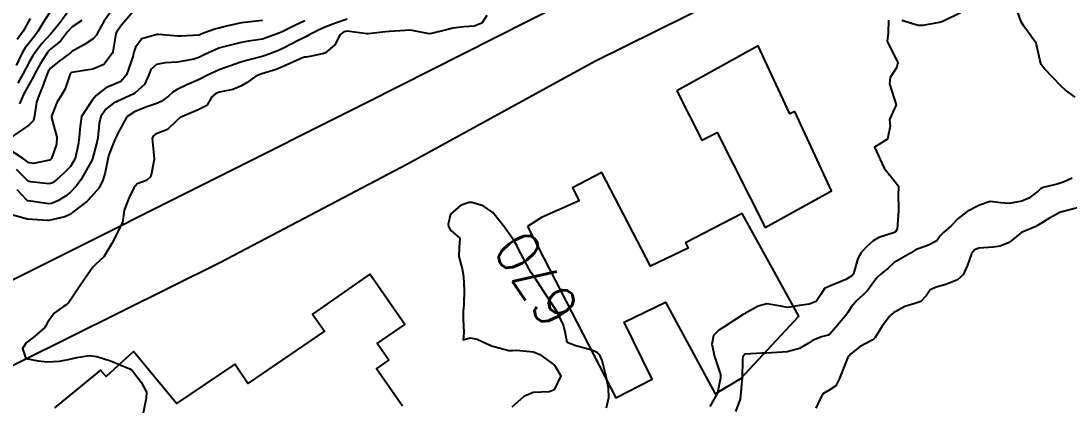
# Model space of a CAD drawing. Header units: metres. Extents: x 298520 to 308411, y 7433745 to 7450750.
# Drawn here: x 300428.8 to 300527.9, y 7446831 to 7446867.3 of the extents above; entities that cross this region are included whole.
import ezdxf
from ezdxf.enums import TextEntityAlignment as Align

# ---------------------------------------------------------------- set-up
doc = ezdxf.new("R2010")
doc.units = ezdxf.units.M
doc.header["$LTSCALE"] = 10
for name, color, linetype in [('Cotas', 45, 'Continuous'), ('Curvas de Nivel 1m', 11, 'Continuous'), ('Curvas de Nivel 5m', 15, 'Continuous'), ('Edificações', 30, 'Continuous'), ('Vias Primárias', 230, 'Continuous')]:
    doc.layers.add(name, color=color, linetype=linetype)
doc.styles.add('Style-STANDARD', font='STANDARD.shx')

msp = doc.modelspace()

# ---------------------------------------------------------------- linework, layer by layer
at = {"layer": 'Curvas de Nivel 1m', "flags": 128}
for points, elevation in [([(300437.33, 7446868.243), (300436.649, 7446867.264), (300436.093, 7446866.256), (300435.944, 7446865.962), (300435.643, 7446865.616), (300434.811, 7446865.092), (300433.625, 7446864.425), (300433.555, 7446864.359), (300433.483, 7446864.291), (300432.42, 7446863.497), (300431.608, 7446862.826), (300431.38, 7446862.537), (300431.279, 7446862.313), (300430.843, 7446861.059), (300430.522, 7446860.321), (300430.28, 7446859.609), (300430.104, 7446858.324), (300429.998, 7446857.876), (300429.544, 7446857.441), (300427.954, 7446856.354)], 676), ([(300431.658, 7446868.325), (300430.876, 7446867.103), (300430.415, 7446866.322), (300430.1, 7446865.872), (300429.638, 7446865.309), (300429.204, 7446864.762), (300428.947, 7446864.34), (300428.357, 7446863.096)], 679), ([(300433.346, 7446868.285), (300432.515, 7446867.15), (300431.816, 7446866.308), (300431.741, 7446866.22), (300431.65, 7446866.127), (300430.788, 7446865.166), (300430.142, 7446864.325), (300429.936, 7446864.011), (300429.614, 7446863.462), (300429.018, 7446862.339), (300428.524, 7446861.411)], 678), ([(300459.665, 7446867.462), (300458.546, 7446867.105), (300457.654, 7446866.737), (300457.128, 7446866.528), (300456.133, 7446866.015), (300455.831, 7446865.828), (300455.64, 7446865.735), (300455.099, 7446865.489), (300453.63, 7446864.728), (300453.163, 7446864.52), (300451.997, 7446864.066), (300451.731, 7446863.96), (300451.622, 7446863.929), (300450.131, 7446863.572), (300449.616, 7446863.414), (300448.525, 7446863.019), (300447.609, 7446862.701), (300447.202, 7446862.529), (300446.395, 7446862.132), (300445.865, 7446861.871), (300445.597, 7446861.748), (300444.498, 7446861.248), (300443.582, 7446860.806), (300443.177, 7446860.576), (300442.766, 7446860.178), (300442.081, 7446859.672), (300441.566, 7446859.469), (300440.623, 7446859.139), (300439.558, 7446858.707), (300438.809, 7446858.221), (300437.932, 7446856.629), (300437.785, 7446856.236), (300437.702, 7446856.066), (300437.525, 7446855.693), (300437.123, 7446854.63), (300437.028, 7446854.245), (300436.766, 7446852.972), (300436.549, 7446852.249), (300436.194, 7446851.531), (300435.459, 7446850.654), (300435.267, 7446850.452), (300435.077, 7446850.266), (300433.44, 7446849.001), (300432.963, 7446848.769), (300431.434, 7446848.422), (300431.33, 7446848.415), (300429.435, 7446848.542), (300428.03, 7446848.942)], 672), ([(300451.662, 7446867.337), (300450.525, 7446867.216), (300449.658, 7446867.115), (300448.382, 7446866.831), (300447.658, 7446866.656), (300447.231, 7446866.551), (300446.085, 7446866.136), (300445.781, 7446866.009), (300445.65, 7446865.977), (300443.934, 7446865.88), (300443.649, 7446865.876), (300441.817, 7446866.022), (300441.65, 7446866.019), (300440.244, 7446865.604), (300439.632, 7446864.822), (300439.492, 7446864.345), (300439.458, 7446864.212), (300439.407, 7446863.999), (300438.798, 7446862.222), (300438.252, 7446861.571), (300437.589, 7446861.279), (300436.838, 7446860.993), (300435.932, 7446860.256), (300435.758, 7446860.071), (300435.569, 7446859.857), (300434.545, 7446858.275), (300434.365, 7446857.102), (300434.328, 7446856.278), (300434.218, 7446855.584), (300433.921, 7446854.284), (300433.495, 7446853.525), (300432.872, 7446852.913), (300432.186, 7446852.303), (300431.797, 7446851.988), (300431.477, 7446851.888), (300429.721, 7446852.086), (300429.48, 7446852.156), (300429.38, 7446852.23), (300429.286, 7446852.333), (300428.395, 7446853.249)], 674), ([(300455.662, 7446867.321), (300454.779, 7446866.91), (300453.647, 7446866.349), (300453.441, 7446866.257), (300452.938, 7446866.057), (300452.011, 7446865.695), (300451.638, 7446865.592), (300450.321, 7446865.398), (300449.635, 7446865.262), (300448.51, 7446864.985), (300447.632, 7446864.758), (300447.167, 7446864.587), (300446.207, 7446864.134), (300445.816, 7446863.943), (300445.62, 7446863.854), (300445.164, 7446863.692), (300443.615, 7446863.392), (300442.448, 7446863.349), (300441.613, 7446863.18), (300441.104, 7446862.699), (300440.899, 7446862.197), (300440.488, 7446861.302), (300439.577, 7446860.474), (300439.413, 7446860.375), (300439.084, 7446860.217), (300437.566, 7446859.529), (300436.832, 7446858.975), (300436.355, 7446858.252), (300436.196, 7446857.604), (300436.064, 7446856.255), (300435.973, 7446855.809), (300435.563, 7446854.259), (300435.55, 7446854.212), (300435.501, 7446854.104), (300434.486, 7446852.275), (300434.061, 7446851.695), (300433.465, 7446851.066), (300433.031, 7446850.723), (300432.282, 7446850.302), (300431.712, 7446850.045), (300431.45, 7446850.015), (300429.489, 7446850.293), (300429.453, 7446850.296), (300429.427, 7446850.305), (300429.401, 7446850.331), (300428.446, 7446851.318)], 673), ([(300434.572, 7446867.363), (300433.658, 7446866.754), (300433.201, 7446866.287), (300432.536, 7446865.404), (300431.628, 7446864.66), (300431.446, 7446864.492), (300431.314, 7446864.313), (300430.659, 7446863.273), (300430.127, 7446862.325), (300429.95, 7446861.974), (300429.588, 7446861.329), (300429.233, 7446860.68), (300429.054, 7446860.338), (300428.685, 7446859.464)], 677), ([(300472.886, 7446867.818), (300472.384, 7446867.1), (300471.658, 7446866.826), (300470.741, 7446866.759), (300469.654, 7446866.618), (300469.063, 7446866.455), (300467.646, 7446866.106), (300467.427, 7446866.101), (300465.651, 7446866.438), (300465.145, 7446866.413), (300463.649, 7446866.318), (300463.298, 7446866.284), (300461.645, 7446866.082), (300461.507, 7446866.09), (300459.648, 7446866.345), (300459.339, 7446866.292), (300458.954, 7446865.987), (300458.535, 7446865.09), (300457.626, 7446864.285), (300457.409, 7446864.218), (300456.434, 7446864.012), (300455.773, 7446863.867), (300455.621, 7446863.874), (300455.425, 7446863.827), (300453.612, 7446862.983), (300452.949, 7446862.717), (300451.605, 7446862.304), (300451.424, 7446862.253), (300451.014, 7446862.076), (300450.195, 7446861.483), (300449.589, 7446861.132), (300448.848, 7446860.837), (300447.579, 7446860.554), (300447.254, 7446860.447), (300446.868, 7446860.127), (300446.378, 7446859.319), (300445.561, 7446858.91), (300443.871, 7446858.165), (300443.55, 7446857.894), (300442.674, 7446857.046), (300441.537, 7446856.591), (300441.313, 7446856.414), (300441.216, 7446856.193), (300441.41, 7446854.286), (300441.415, 7446854.191), (300441.095, 7446852.586), (300440.695, 7446852.198), (300439.794, 7446851.891), (300439.472, 7446851.513), (300439.058, 7446850.617), (300438.872, 7446850.219), (300438.583, 7446849.362), (300438.399, 7446848.226), (300437.413, 7446846.24), (300436.642, 7446845), (300435.872, 7446844.255), (300435.617, 7446844.021), (300435.377, 7446843.711), (300434.396, 7446842.274), (300433.347, 7446840.662), (300433.161, 7446840.475), (300432.827, 7446840.295), (300431.958, 7446839.679), (300431.32, 7446838.769), (300431.173, 7446838.454), (300431.068, 7446838.312), (300430.126, 7446837.5), (300429.298, 7446836.861), (300428.96, 7446836.335), (300429.279, 7446835.391), (300430.443, 7446835.151), (300431.274, 7446835.072), (300432.464, 7446835.109), (300433.278, 7446835.279), (300434.091, 7446835.468), (300435.284, 7446835.646), (300435.974, 7446835.561), (300437.276, 7446835.139), (300439.096, 7446834.391), (300439.264, 7446834.308), (300439.365, 7446834.218), (300440.166, 7446833.121), (300440.695, 7446832.198), (300440.666, 7446831.627), (300440.374, 7446830.203)], 671), ([(300528.22, 7446852.431), (300527.487, 7446852.087), (300526.801, 7446851.859), (300525.479, 7446851.565), (300525.24, 7446851.429), (300525.03, 7446851.194), (300524.125, 7446850.545), (300523.463, 7446850.26), (300522.262, 7446850.029), (300521.462, 7446850.11), (300520.483, 7446850.23), (300519.459, 7446849.868), (300518.308, 7446849.277), (300517.446, 7446848.633), (300516.798, 7446847.937), (300516.063, 7446847.304), (300515.745, 7446846.99), (300515.421, 7446846.513), (300514.631, 7446846.102), (300513.408, 7446845.662), (300513.22, 7446845.519), (300512.949, 7446845.337), (300511.394, 7446844.458), (300510.826, 7446843.928), (300510.182, 7446843.372), (300509.746, 7446843.01), (300509.374, 7446842.487), (300508.916, 7446841.836), (300508.462, 7446841.389), (300507.881, 7446840.869), (300507.345, 7446840.226), (300507.019, 7446839.724), (300506.808, 7446839.408), (300505.315, 7446837.682), (300505.162, 7446837.584), (300504.54, 7446837.438), (300503.675, 7446837.079), (300503.304, 7446836.827), (300502.434, 7446836.325), (300501.291, 7446836.011), (300500.815, 7446835.96), (300499.289, 7446835.876), (300498.919, 7446835.873), (300497.287, 7446835.771), (300497.071, 7446835.523), (300497.038, 7446835.281), (300497.015, 7446833.524), (300496.991, 7446833.255), (300496.818, 7446831.526), (300496.398, 7446830.36)], 669), ([(300529.46, 7446849.805), (300527.631, 7446849.343), (300527.454, 7446849.291), (300527.359, 7446849.266), (300527.065, 7446849.174), (300526.022, 7446848.61), (300525.443, 7446848.246), (300524.786, 7446847.85), (300523.434, 7446847.282), (300523.312, 7446847.212), (300522.289, 7446846.357), (300521.414, 7446846.003), (300520.753, 7446845.906), (300519.411, 7446845.813), (300519.012, 7446845.662), (300518.715, 7446845.27), (300518.321, 7446844.205), (300517.93, 7446843.282), (300517.378, 7446842.83), (300516.296, 7446842.378), (300515.371, 7446842.111), (300514.811, 7446841.873), (300514.415, 7446841.319), (300513.906, 7446840.773), (300513.351, 7446840.568), (300512.395, 7446840.296), (300511.338, 7446839.705), (300511.15, 7446839.547), (300510.967, 7446839.364), (300510.252, 7446838.442), (300509.587, 7446837.377), (300509.467, 7446837.222), (300509.309, 7446837.125), (300508.168, 7446836.524), (300507.289, 7446835.832), (300507.096, 7446835.592), (300506.999, 7446835.404), (300506.8, 7446834.929), (300506.192, 7446833.421), (300505.878, 7446832.802), (300505.252, 7446832.384), (300504.665, 7446832.02), (300504.346, 7446831.439), (300503.986, 7446830.688)], 668)]:
    msp.add_lwpolyline(points, dxfattribs=dict(at, elevation=elevation))
at = {"layer": 'Curvas de Nivel 5m', "flags": 128}
for points, elevation in [([(300439.406, 7446868.214), (300438.333, 7446866.903), (300437.855, 7446866.237), (300437.793, 7446866.096), (300437.637, 7446865.147), (300437.485, 7446864.381), (300437.437, 7446864.242), (300436.662, 7446863.2), (300435.608, 7446862.744), (300433.794, 7446862.476), (300433.604, 7446862.417), (300433.525, 7446862.369), (300433.459, 7446862.291), (300432.983, 7446860.895), (300432.643, 7446860.299), (300432.222, 7446859.648), (300431.695, 7446858.309), (300431.696, 7446858.164), (300432.198, 7446856.303), (300432.184, 7446855.642), (300431.692, 7446854.308), (300431.606, 7446854.205), (300431.501, 7446854.147), (300429.986, 7446853.837), (300429.499, 7446853.926), (300429.261, 7446854.094), (300428.954, 7446854.338), (300427.517, 7446855.286)], 675), ([(300528.529, 7446860.103), (300527.589, 7446860.767), (300527.15, 7446861.174), (300525.617, 7446862.773), (300525.289, 7446863.193), (300525.167, 7446863.655), (300524.825, 7446865.198), (300523.667, 7446866.804), (300523.395, 7446867.214), (300522.958, 7446868.493)], 670), ([(300429.665, 7446867.537), (300429.006, 7446866.34), (300428.453, 7446865.536)], 680), ([(300510.866, 7446867.368), (300510.833, 7446866.191), (300510.728, 7446865.369), (300511.626, 7446863.626), (300511.721, 7446863.455), (300511.736, 7446863.358), (300511.727, 7446863.252), (300511.616, 7446862.874), (300511.018, 7446861.949), (300510.943, 7446861.367), (300511.573, 7446859.36), (300510.948, 7446857.977), (300511.035, 7446857.365), (300510.779, 7446856.123), (300509.523, 7446855.38), (300510.438, 7446853.371), (300511.49, 7446852.074), (300511.811, 7446851.68), (300511.799, 7446851.355), (300511.765, 7446851.069), (300511.821, 7446849.354), (300511.692, 7446847.613), (300511.515, 7446847.359), (300511.478, 7446847.314), (300511.432, 7446847.293), (300509.962, 7446846.837), (300509.42, 7446846.512), (300508.821, 7446845.977), (300508.276, 7446845.391), (300507.953, 7446844.839), (300507.557, 7446843.398), (300507.5, 7446843.281), (300507.381, 7446843.181), (300506.816, 7446842.847), (300505.371, 7446842.25), (300504.805, 7446841.999), (300504.478, 7446841.439), (300504.034, 7446840.762), (300503.349, 7446840.51), (300502.434, 7446840.376), (300501.344, 7446840.203), (300500.491, 7446840.343), (300499.349, 7446840.56), (300498.535, 7446840.318), (300497.335, 7446839.663), (300497.245, 7446839.61), (300497.126, 7446839.523), (300495.321, 7446838.358), (300494.829, 7446838.044), (300494.322, 7446837.56), (300494.148, 7446836.718), (300494.413, 7446835.559), (300494.959, 7446833.862), (300494.988, 7446833.553), (300494.674, 7446832.131), (300494.373, 7446831.559), (300493.972, 7446830.822)], 670), ([(300517.681, 7446868.076), (300516.143, 7446867.303), (300515.797, 7446867.182), (300515.67, 7446867.147), (300514.119, 7446866.872), (300513.666, 7446866.882), (300512.131, 7446867.353)], 670), ([(300484.204, 7446830.704), (300484.396, 7446831.678), (300484.376, 7446832.554), (300484.147, 7446833.681), (300483.782, 7446835.189), (300483.564, 7446835.687), (300483.295, 7446835.947), (300482.815, 7446836.177), (300481.302, 7446836.579), (300480.46, 7446836.879), (300480.314, 7446837.725), (300480.132, 7446838.539), (300479.549, 7446839.737), (300479.338, 7446840.085), (300478.237, 7446841.751), (300477.376, 7446843.073), (300477.08, 7446843.464), (300476.894, 7446843.767), (300476.341, 7446844.833), (300475.833, 7446845.784), (300475.699, 7446846.069), (300475.42, 7446846.542), (300474.558, 7446847.799), (300473.447, 7446849.195), (300472.534, 7446849.819), (300471.457, 7446850.13), (300471.158, 7446850.134), (300470.367, 7446849.846), (300469.445, 7446849.044), (300469.211, 7446848.087), (300469.253, 7446847.862), (300469.429, 7446847.507), (300470.324, 7446846.749), (300470.253, 7446845.847), (300470.224, 7446845.024), (300470.536, 7446843.843), (300470.669, 7446843.133), (300470.717, 7446841.84), (300470.704, 7446840.478), (300470.635, 7446839.84), (300470.619, 7446839.134), (300470.702, 7446837.839), (300470.618, 7446837.152), (300471.308, 7446837.32), (300471.942, 7446837.189), (300473.301, 7446836.571), (300474.957, 7446836.133), (300475.296, 7446836.132), (300475.675, 7446836.163), (300477.295, 7446836.001), (300477.896, 7446835.754), (300479.278, 7446834.749), (300479.886, 7446833.731), (300479.25, 7446832.422), (300478.767, 7446832.226), (300477.247, 7446832.15), (300476.386, 7446831.773), (300475.76, 7446831.257), (300475.228, 7446830.77)], 670)]:
    msp.add_lwpolyline(points, dxfattribs=dict(at, elevation=elevation))
at = {"layer": 'Edificações'}
for points in [[(300490.85, 7446860.686), (300493.215, 7446856.028), (300494.663, 7446856.763), (300499.196, 7446847.777), (300505.465, 7446851.223), (300501.988, 7446858.737), (300501.53, 7446858.525), (300498.539, 7446864.943)], [(300476.716, 7446847.852), (300485.081, 7446831.647), (300488.5, 7446833.411), (300485.876, 7446838.802), (300489.772, 7446840.698), (300494.453, 7446832.018), (300496.886, 7446833.49), (300502.367, 7446839.385), (300497.021, 7446849.078), (300491.65, 7446846.32), (300491.913, 7446845.808), (300488.346, 7446844.123), (300483.742, 7446852.962), (300480.972, 7446851.519), (300481.62, 7446850.275), (300478.051, 7446848.707)]]:
    msp.add_lwpolyline(points, close=True, dxfattribs=at)
msp.add_lwpolyline([(300464.884, 7446830.859), (300462.431, 7446834.397), (300463.597, 7446835.205), (300462.496, 7446836.793), (300465.104, 7446838.601), (300461.815, 7446843.363), (300456.397, 7446839.564), (300457.517, 7446837.966), (300450.282, 7446833.025), (300449.05, 7446834.828), (300443.533, 7446831.128), (300439.468, 7446836.04), (300436.874, 7446833.674), (300436.319, 7446834.283), (300431.971, 7446830.703)], dxfattribs=at)
at = {"layer": 'Vias Primárias', "elevation": 673.731}
for points in [[(300390.104, 7446849.696), (300399.395, 7446837.794, 0.282905), (300409.216, 7446834.135, 0.095259), (300416.672, 7446837.155), (300461.555, 7446859.638), (300510.229, 7446884.247), (300526.862, 7446893.393, 0.113218), (300534.8, 7446900.472, 0.089044)], [(300532.505, 7446888.436, -0.064846), (300526.13, 7446884.774), (300483.1, 7446863.47), (300465.357, 7446853.755), (300447.679, 7446844.456), (300423.988, 7446832.684, 0.068237), (300418.481, 7446828.937, 0.140039), (300415.642, 7446824.399, 0.181038), (300416.353, 7446815.259, 0.04109), (300417.882, 7446812.576), (300442.396, 7446783.382), (300436.858, 7446778.732), (300423.308, 7446795.797), (300414.07, 7446807.566), (300384.757, 7446843.988)]]:
    msp.add_lwpolyline(points, format="xyb", dxfattribs=at)

# ---------------------------------------------------------------- texts
at = {"layer": 'Cotas', "style": 'Style-STANDARD'}
msp.add_text('670', height=4, rotation=123.72127, dxfattribs=at).set_placement((300477.576, 7446842.869, 670), align=Align.MIDDLE_CENTER)

doc.saveas('drawing.dxf')
